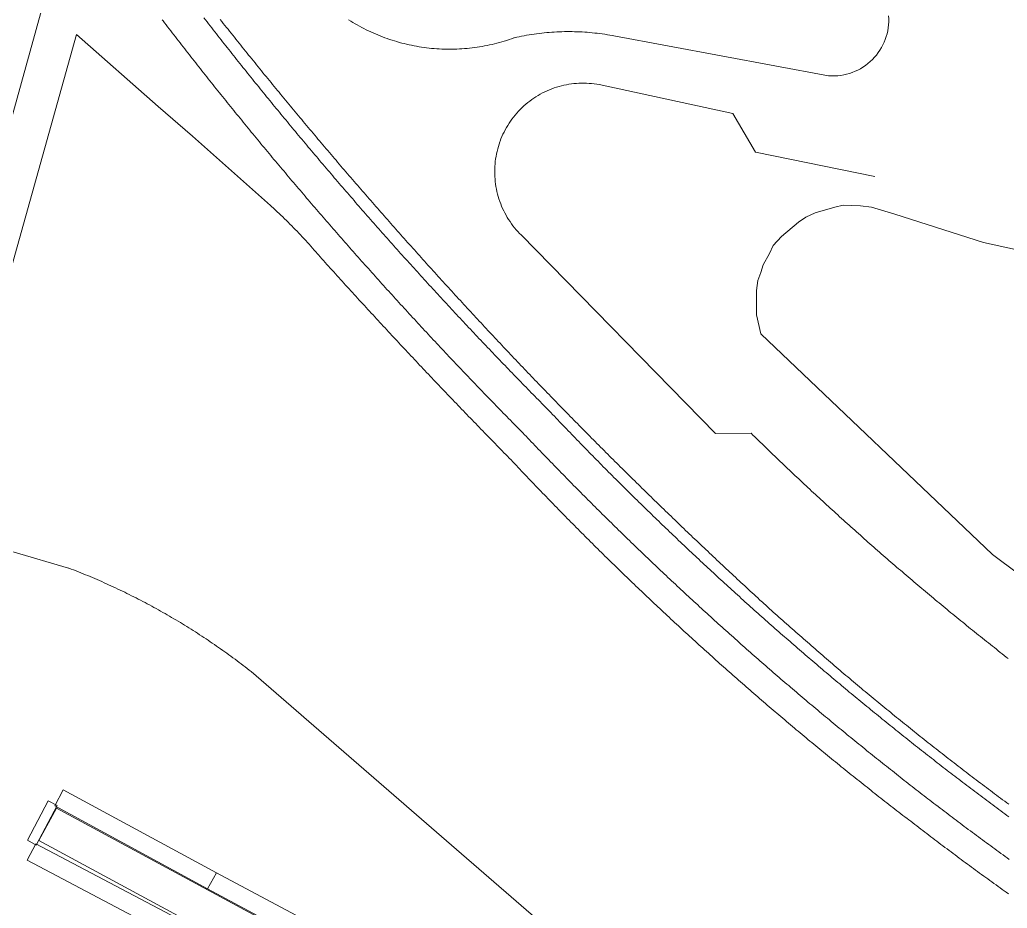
# Model space of a CAD drawing. Header units: millimetres. Extents: x 949 to 2135, y 1001 to 2286.
# Drawn here: x 1876.4 to 1954.4, y 1567.6 to 1637.7 of the extents above; entities that cross this region are included whole.
import ezdxf

# ---------------------------------------------------------------- set-up
doc = ezdxf.new("R2010")
doc.units = ezdxf.units.MM
for name, color, linetype, lineweight in [('Nivel 11', 7, 'Continuous', 0), ('Nivel 12', 7, 'Continuous', 0), ('Nivel 15', 7, 'Continuous', 0), ('Nivel 17', 7, 'Continuous', 0), ('Nivel 18', 7, 'Continuous', 0), ('Nivel 24', 7, 'Continuous', 0)]:
    doc.layers.add(name, color=color, linetype=linetype, lineweight=lineweight)

msp = doc.modelspace()

# ---------------------------------------------------------------- linework, layer by layer
at = {"layer": 'Nivel 11', "color": 1, "linetype": 'Continuous', "lineweight": 0, "flags": 128}
msp.add_lwpolyline([(1967.347, 1585.005), (1953.217, 1595.535), (1953.217, 1595.535), (1953.217, 1595.535), (1934.947, 1612.956), (1934.587, 1614.466), (1934.587, 1616.376), (1934.707, 1617.166), (1934.948, 1617.786), (1935.128, 1618.396), (1935.618, 1619.296), (1935.918, 1619.916), (1936.578, 1620.646), (1937.898, 1621.766), (1938.498, 1622.166), (1939.218, 1622.506), (1940.778, 1622.946), (1941.438, 1623.116), (1942.818, 1623.066), (1943.668, 1622.946), (1945.528, 1622.386), (1952.508, 1620.165), (1952.508, 1620.165), (1976.338, 1614.965)], dxfattribs=at)
at = {"layer": 'Nivel 12', "color": 7, "linetype": 'Continuous', "lineweight": 0, "flags": 128}
for points in [[(1891.266, 1569.167), (1879.196, 1575.707), (1879.876, 1576.967), (1891.956, 1570.427), (1891.266, 1569.167)], [(1879.387, 1575.721), (1877.738, 1572.615), (1877.037, 1572.996), (1878.672, 1576.098), (1879.387, 1575.721)], [(1889.826, 1566.317), (1877.706, 1572.717), (1877.016, 1571.427), (1889.126, 1565.037)], [(1891.956, 1570.427), (1904.156, 1563.927), (1903.476, 1562.617), (1891.266, 1569.167)]]:
    msp.add_lwpolyline(points, dxfattribs=at)
at = {"layer": 'Nivel 15', "color": 7, "linetype": 'Continuous', "lineweight": 0, "flags": 128}
msp.add_lwpolyline([(1945.018, 1638.056, -0.459991), (1940.291, 1633.321), (1940.291, 1633.321), (1923.343, 1636.47), (1923.214, 1636.494), (1923.017, 1636.529), (1922.82, 1636.562), (1922.622, 1636.593), (1922.425, 1636.621), (1922.226, 1636.648), (1922.028, 1636.672), (1921.829, 1636.695), (1921.63, 1636.715), (1921.431, 1636.734), (1921.232, 1636.75), (1921.032, 1636.764), (1920.833, 1636.776), (1920.633, 1636.786), (1920.433, 1636.794), (1920.233, 1636.8), (1920.033, 1636.804), (1919.833, 1636.805), (1919.633, 1636.805), (1919.433, 1636.802), (1919.233, 1636.798), (1919.033, 1636.791), (1918.833, 1636.782), (1918.634, 1636.772), (1918.434, 1636.759), (1918.235, 1636.744), (1918.035, 1636.727), (1917.836, 1636.707), (1917.637, 1636.686), (1917.439, 1636.663), (1917.24, 1636.638), (1917.042, 1636.61), (1916.845, 1636.581), (1916.647, 1636.549), (1916.45, 1636.515), (1916.253, 1636.48), (1916.057, 1636.442), (1915.861, 1636.402), (1915.665, 1636.36), (1915.47, 1636.317), (1915.443, 1636.307), (1915.255, 1636.24), (1915.065, 1636.175), (1914.875, 1636.114), (1914.684, 1636.054), (1914.493, 1635.997), (1914.3, 1635.943), (1914.107, 1635.892), (1913.913, 1635.843), (1913.718, 1635.796), (1913.523, 1635.753), (1913.327, 1635.712), (1913.131, 1635.673), (1912.934, 1635.637), (1912.737, 1635.604), (1912.539, 1635.574), (1912.341, 1635.546), (1912.143, 1635.521), (1911.944, 1635.498), (1911.745, 1635.479), (1911.546, 1635.461), (1911.346, 1635.447), (1911.147, 1635.435), (1910.947, 1635.426), (1910.747, 1635.42), (1910.547, 1635.416), (1910.347, 1635.415), (1910.147, 1635.417), (1909.947, 1635.421), (1909.747, 1635.429), (1909.548, 1635.438), (1909.348, 1635.451), (1909.149, 1635.466), (1908.949, 1635.484), (1908.75, 1635.505), (1908.552, 1635.528), (1908.353, 1635.554), (1908.156, 1635.582), (1907.958, 1635.614), (1907.761, 1635.647), (1907.564, 1635.684), (1907.368, 1635.723), (1907.173, 1635.765), (1906.978, 1635.81), (1906.783, 1635.857), (1906.589, 1635.906), (1906.396, 1635.959), (1906.204, 1636.014), (1906.013, 1636.071), (1905.822, 1636.131), (1905.632, 1636.194), (1905.443, 1636.259), (1905.255, 1636.327), (1905.067, 1636.397), (1904.881, 1636.47), (1904.696, 1636.545), (1904.512, 1636.623), (1904.328, 1636.703), (1904.146, 1636.786), (1903.965, 1636.871), (1903.785, 1636.958), (1903.607, 1637.048), (1903.429, 1637.141), (1903.253, 1637.236), (1903.079, 1637.333), (1902.905, 1637.432), (1902.733, 1637.534), (1902.562, 1637.638), (1902.393, 1637.745)], format="xyb", dxfattribs=at)
for points in [[(1892.255, 1637.77), (1892.379, 1637.613), (1892.503, 1637.456), (1892.628, 1637.3), (1892.752, 1637.143), (1892.877, 1636.987), (1893.002, 1636.83), (1893.126, 1636.674), (1893.251, 1636.518), (1893.376, 1636.362), (1893.501, 1636.205), (1893.626, 1636.049), (1893.751, 1635.893), (1893.876, 1635.737), (1894.002, 1635.582), (1894.127, 1635.426), (1894.253, 1635.27), (1894.378, 1635.114), (1894.504, 1634.959), (1894.629, 1634.803), (1894.755, 1634.648), (1894.881, 1634.492), (1895.007, 1634.337), (1895.133, 1634.181), (1895.259, 1634.026), (1895.385, 1633.871), (1895.511, 1633.716), (1895.638, 1633.561), (1895.764, 1633.406), (1895.891, 1633.251), (1896.017, 1633.096), (1896.144, 1632.941), (1896.271, 1632.786), (1896.397, 1632.632), (1896.524, 1632.477), (1896.651, 1632.323), (1896.778, 1632.168), (1896.905, 1632.014), (1897.032, 1631.859), (1897.16, 1631.705), (1897.287, 1631.551), (1897.414, 1631.397), (1897.542, 1631.242), (1897.669, 1631.088), (1897.797, 1630.934), (1897.925, 1630.781), (1898.053, 1630.627), (1898.18, 1630.473), (1898.308, 1630.319), (1898.436, 1630.166), (1898.565, 1630.012), (1898.693, 1629.858), (1898.821, 1629.705), (1898.949, 1629.552), (1899.078, 1629.398), (1899.206, 1629.245), (1899.335, 1629.092), (1899.463, 1628.939), (1899.592, 1628.786), (1899.721, 1628.633), (1899.85, 1628.48), (1899.979, 1628.327), (1900.108, 1628.174), (1900.237, 1628.021), (1900.366, 1627.869), (1900.495, 1627.716), (1900.625, 1627.563), (1900.754, 1627.411), (1900.884, 1627.258), (1901.013, 1627.106), (1901.143, 1626.954), (1901.273, 1626.802), (1901.402, 1626.649), (1901.532, 1626.497), (1901.662, 1626.345), (1901.792, 1626.193), (1901.922, 1626.041), (1902.053, 1625.89), (1902.183, 1625.738), (1902.313, 1625.586), (1902.444, 1625.435), (1902.574, 1625.283), (1902.705, 1625.131), (1902.835, 1624.98), (1902.966, 1624.829), (1903.097, 1624.677), (1903.228, 1624.526), (1903.359, 1624.375), (1903.49, 1624.224), (1903.621, 1624.073), (1903.752, 1623.922), (1903.883, 1623.771), (1904.014, 1623.62), (1904.146, 1623.469), (1904.277, 1623.319), (1904.409, 1623.168), (1904.541, 1623.017), (1904.672, 1622.867), (1904.804, 1622.716), (1904.936, 1622.566), (1905.068, 1622.416), (1905.2, 1622.265), (1905.332, 1622.115), (1905.464, 1621.965), (1905.596, 1621.815), (1905.729, 1621.665), (1905.861, 1621.515), (1905.993, 1621.365), (1906.126, 1621.216), (1906.259, 1621.066), (1906.391, 1620.916), (1906.524, 1620.767), (1906.657, 1620.617), (1906.79, 1620.468), (1906.923, 1620.318), (1907.056, 1620.169), (1907.189, 1620.02), (1907.322, 1619.871), (1907.456, 1619.722), (1907.589, 1619.573), (1907.722, 1619.424), (1907.856, 1619.275), (1907.989, 1619.126), (1908.123, 1618.977), (1908.257, 1618.828), (1908.391, 1618.68), (1908.525, 1618.531), (1908.659, 1618.383), (1908.793, 1618.234), (1908.927, 1618.086), (1909.061, 1617.938), (1909.195, 1617.789), (1909.33, 1617.641), (1909.464, 1617.493), (1909.598, 1617.345), (1909.733, 1617.197), (1909.868, 1617.049), (1910.002, 1616.901), (1910.137, 1616.754), (1910.272, 1616.606), (1910.407, 1616.458), (1910.542, 1616.311), (1910.677, 1616.163), (1910.812, 1616.016), (1910.947, 1615.868), (1911.083, 1615.721), (1911.218, 1615.574), (1911.354, 1615.427), (1911.489, 1615.28), (1911.625, 1615.133), (1911.76, 1614.986), (1911.896, 1614.839), (1912.032, 1614.692), (1912.168, 1614.545), (1912.304, 1614.399), (1912.44, 1614.252), (1912.576, 1614.106), (1912.712, 1613.959), (1912.849, 1613.813), (1912.985, 1613.666), (1913.121, 1613.52), (1913.258, 1613.374), (1913.394, 1613.228), (1913.531, 1613.082), (1913.668, 1612.936), (1913.805, 1612.79), (1913.941, 1612.644), (1914.078, 1612.498), (1914.215, 1612.353), (1914.352, 1612.207), (1914.49, 1612.061), (1914.627, 1611.916), (1914.764, 1611.771), (1914.902, 1611.625), (1915.039, 1611.48), (1915.177, 1611.335), (1915.314, 1611.19), (1915.452, 1611.044), (1915.59, 1610.899), (1915.727, 1610.755), (1915.865, 1610.61), (1916.003, 1610.465), (1916.141, 1610.32), (1916.279, 1610.175), (1916.418, 1610.031), (1916.556, 1609.886), (1916.694, 1609.742), (1916.832, 1609.598), (1916.971, 1609.453), (1917.109, 1609.309), (1917.248, 1609.165), (1917.387, 1609.021), (1917.526, 1608.877), (1917.664, 1608.733), (1917.803, 1608.589), (1917.942, 1608.445), (1918.081, 1608.301), (1918.22, 1608.158), (1918.36, 1608.014), (1918.499, 1607.87), (1918.638, 1607.727), (1918.778, 1607.584), (1918.917, 1607.44), (1919.057, 1607.297), (1919.196, 1607.154), (1919.336, 1607.011), (1919.476, 1606.868), (1919.616, 1606.725), (1919.756, 1606.582), (1919.896, 1606.439), (1920.036, 1606.296), (1920.176, 1606.153), (1920.316, 1606.011), (1920.456, 1605.868), (1920.597, 1605.726), (1920.737, 1605.583), (1920.878, 1605.441), (1921.018, 1605.299), (1921.159, 1605.157), (1921.299, 1605.014), (1921.44, 1604.872), (1921.581, 1604.73), (1921.722, 1604.588), (1921.863, 1604.447), (1922.004, 1604.305), (1922.145, 1604.163), (1922.286, 1604.021), (1922.428, 1603.88), (1922.569, 1603.738), (1922.711, 1603.597), (1922.852, 1603.456), (1922.994, 1603.314), (1923.135, 1603.173), (1923.277, 1603.032), (1923.419, 1602.891), (1923.561, 1602.75), (1923.702, 1602.609), (1923.844, 1602.468), (1923.987, 1602.327), (1924.129, 1602.187), (1924.271, 1602.046), (1924.413, 1601.906), (1924.556, 1601.765), (1924.698, 1601.625), (1924.84, 1601.484), (1924.983, 1601.344), (1925.126, 1601.204), (1925.268, 1601.064), (1925.411, 1600.924), (1925.554, 1600.784), (1925.697, 1600.644), (1925.84, 1600.504), (1925.983, 1600.364), (1926.126, 1600.224), (1926.269, 1600.085), (1926.412, 1599.945), (1926.556, 1599.806), (1926.699, 1599.666), (1926.843, 1599.527), (1926.986, 1599.388), (1927.13, 1599.249), (1927.274, 1599.109), (1927.417, 1598.97), (1927.561, 1598.831), (1927.705, 1598.693), (1927.849, 1598.554), (1927.993, 1598.415), (1928.137, 1598.276), (1928.281, 1598.138), (1928.426, 1597.999), (1928.57, 1597.861), (1928.714, 1597.722), (1928.859, 1597.584), (1929.003, 1597.446), (1929.148, 1597.307), (1929.293, 1597.169), (1929.437, 1597.031), (1929.582, 1596.893), (1929.727, 1596.756), (1929.872, 1596.618), (1930.017, 1596.48), (1930.162, 1596.342), (1930.307, 1596.205), (1930.452, 1596.067), (1930.598, 1595.93), (1930.743, 1595.792), (1930.888, 1595.655), (1931.034, 1595.518), (1931.18, 1595.381), (1931.325, 1595.244), (1931.471, 1595.107), (1931.617, 1594.97), (1931.762, 1594.833), (1931.908, 1594.696), (1932.054, 1594.559), (1932.2, 1594.423), (1932.347, 1594.286), (1932.493, 1594.15), (1932.639, 1594.013), (1932.785, 1593.877), (1932.932, 1593.741), (1933.078, 1593.604), (1933.225, 1593.468), (1933.371, 1593.332), (1933.518, 1593.196), (1933.665, 1593.06), (1933.812, 1592.925), (1933.958, 1592.789), (1934.105, 1592.653), (1934.252, 1592.518), (1934.399, 1592.382), (1934.547, 1592.247), (1934.694, 1592.111), (1934.841, 1591.976), (1934.988, 1591.841), (1935.03, 1591.803), (1935.178, 1591.668), (1935.326, 1591.534), (1935.475, 1591.4), (1935.623, 1591.266), (1935.772, 1591.132), (1935.92, 1590.999), (1936.069, 1590.865), (1936.218, 1590.731), (1936.367, 1590.598), (1936.516, 1590.465), (1936.665, 1590.332), (1936.815, 1590.199), (1936.964, 1590.066), (1937.114, 1589.933), (1937.263, 1589.8), (1937.413, 1589.668), (1937.563, 1589.535), (1937.713, 1589.403), (1937.863, 1589.271), (1938.013, 1589.139), (1938.164, 1589.007), (1938.314, 1588.875), (1938.464, 1588.743), (1938.615, 1588.611), (1938.766, 1588.48), (1938.917, 1588.349), (1939.067, 1588.217), (1939.218, 1588.086), (1939.37, 1587.955), (1939.521, 1587.824), (1939.672, 1587.694), (1939.824, 1587.563), (1939.975, 1587.432), (1940.127, 1587.302), (1940.279, 1587.172), (1940.43, 1587.041), (1940.582, 1586.911), (1940.734, 1586.782), (1940.887, 1586.652), (1941.039, 1586.522), (1941.191, 1586.392), (1941.344, 1586.263), (1941.496, 1586.134), (1941.649, 1586.004), (1941.802, 1585.875), (1941.954, 1585.746), (1942.107, 1585.618), (1942.261, 1585.489), (1942.414, 1585.36), (1942.567, 1585.232), (1942.72, 1585.103), (1942.874, 1584.975), (1943.027, 1584.847), (1943.181, 1584.719), (1943.335, 1584.591), (1943.489, 1584.464), (1943.643, 1584.336), (1943.797, 1584.208), (1943.951, 1584.081), (1944.105, 1583.954), (1944.26, 1583.827), (1944.414, 1583.7), (1944.569, 1583.573), (1944.724, 1583.446), (1944.878, 1583.319), (1945.033, 1583.193), (1945.188, 1583.067), (1945.343, 1582.94), (1945.499, 1582.814), (1945.654, 1582.688), (1945.809, 1582.562), (1945.965, 1582.436), (1946.12, 1582.311), (1946.276, 1582.185), (1946.432, 1582.06), (1946.588, 1581.935), (1946.744, 1581.809), (1946.9, 1581.684), (1947.056, 1581.559), (1947.212, 1581.435), (1947.369, 1581.31), (1947.525, 1581.186), (1947.682, 1581.061), (1947.839, 1580.937), (1947.995, 1580.813), (1948.152, 1580.689), (1948.309, 1580.565), (1948.466, 1580.441), (1948.624, 1580.317), (1948.781, 1580.194), (1948.938, 1580.07), (1949.096, 1579.947), (1949.253, 1579.824), (1949.411, 1579.701), (1949.569, 1579.578), (1949.727, 1579.455), (1949.885, 1579.332), (1950.043, 1579.21), (1950.201, 1579.088), (1950.359, 1578.965), (1950.517, 1578.843), (1950.676, 1578.721), (1950.834, 1578.599), (1950.993, 1578.477), (1951.152, 1578.356), (1951.311, 1578.234), (1951.47, 1578.113), (1951.629, 1577.991), (1951.788, 1577.87), (1951.947, 1577.749), (1952.106, 1577.628), (1952.266, 1577.508), (1952.425, 1577.387), (1952.585, 1577.266), (1952.745, 1577.146), (1952.904, 1577.026), (1953.064, 1576.906), (1953.224, 1576.786), (1953.384, 1576.666), (1953.545, 1576.546), (1953.705, 1576.426), (1953.865, 1576.307), (1954.026, 1576.188), (1954.186, 1576.068), (1954.347, 1575.949), (1954.508, 1575.83)], [(1943.937, 1625.379), (1934.506, 1627.298), (1932.716, 1630.351), (1922.175, 1632.622), (1921.978, 1632.656), (1921.78, 1632.684), (1921.581, 1632.706), (1921.382, 1632.723), (1921.182, 1632.734), (1920.982, 1632.739), (1920.782, 1632.738), (1920.582, 1632.732), (1920.383, 1632.72), (1920.183, 1632.702), (1919.985, 1632.679), (1919.787, 1632.65), (1919.59, 1632.615), (1919.394, 1632.574), (1919.199, 1632.528), (1919.006, 1632.476), (1918.815, 1632.419), (1918.625, 1632.357), (1918.437, 1632.289), (1918.251, 1632.215), (1918.067, 1632.136), (1917.885, 1632.052), (1917.706, 1631.963), (1917.53, 1631.869), (1917.356, 1631.77), (1917.186, 1631.665), (1917.018, 1631.556), (1916.854, 1631.442), (1916.693, 1631.324), (1916.535, 1631.201), (1916.381, 1631.073), (1916.231, 1630.941), (1916.084, 1630.805), (1915.942, 1630.665), (1915.803, 1630.52), (1915.669, 1630.372), (1915.539, 1630.22), (1915.414, 1630.064), (1915.293, 1629.905), (1915.177, 1629.742), (1915.065, 1629.576), (1914.958, 1629.407), (1914.856, 1629.235), (1914.759, 1629.06), (1914.667, 1628.882), (1914.581, 1628.702), (1914.499, 1628.52), (1914.423, 1628.335), (1914.352, 1628.148), (1914.342, 1628.119), (1914.277, 1627.929), (1914.218, 1627.738), (1914.164, 1627.546), (1914.116, 1627.352), (1914.073, 1627.156), (1914.036, 1626.96), (1914.004, 1626.762), (1913.978, 1626.564), (1913.958, 1626.365), (1913.943, 1626.166), (1913.934, 1625.966), (1913.931, 1625.766), (1913.933, 1625.566), (1913.941, 1625.366), (1913.955, 1625.167), (1913.974, 1624.967), (1913.999, 1624.769), (1914.03, 1624.571), (1914.066, 1624.375), (1914.108, 1624.179), (1914.156, 1623.985), (1914.209, 1623.792), (1914.267, 1623.601), (1914.331, 1623.411), (1914.4, 1623.224), (1914.475, 1623.038), (1914.555, 1622.855), (1914.64, 1622.674), (1914.73, 1622.495), (1914.825, 1622.319), (1914.925, 1622.146), (1915.03, 1621.976), (1915.139, 1621.809), (1915.254, 1621.645), (1915.373, 1621.484), (1915.497, 1621.327), (1915.625, 1621.173), (1915.757, 1621.023), (1915.894, 1620.877), (1916.013, 1620.756), (1931.367, 1605.09), (1934.175, 1605.11), (1934.318, 1604.97), (1934.461, 1604.83), (1934.604, 1604.69), (1934.747, 1604.55), (1934.89, 1604.411), (1935.034, 1604.271), (1935.177, 1604.132), (1935.321, 1603.993), (1935.464, 1603.854), (1935.608, 1603.715), (1935.752, 1603.576), (1935.896, 1603.437), (1936.041, 1603.299), (1936.185, 1603.16), (1936.329, 1603.022), (1936.474, 1602.884), (1936.619, 1602.746), (1936.763, 1602.608), (1936.908, 1602.47), (1937.053, 1602.332), (1937.198, 1602.194), (1937.344, 1602.057), (1937.489, 1601.919), (1937.634, 1601.782), (1937.78, 1601.645), (1937.926, 1601.508), (1938.071, 1601.371), (1938.217, 1601.234), (1938.363, 1601.098), (1938.51, 1600.961), (1938.656, 1600.825), (1938.802, 1600.689), (1938.949, 1600.552), (1939.095, 1600.416), (1939.242, 1600.28), (1939.389, 1600.145), (1939.536, 1600.009), (1939.683, 1599.873), (1939.83, 1599.738), (1939.977, 1599.603), (1940.125, 1599.468), (1940.272, 1599.332), (1940.42, 1599.198), (1940.568, 1599.063), (1940.715, 1598.928), (1940.863, 1598.794), (1941.012, 1598.659), (1941.16, 1598.525), (1941.308, 1598.391), (1941.456, 1598.257), (1941.605, 1598.123), (1941.754, 1597.989), (1941.902, 1597.855), (1942.051, 1597.722), (1942.2, 1597.588), (1942.349, 1597.455), (1942.499, 1597.322), (1942.648, 1597.189), (1942.797, 1597.056), (1942.947, 1596.923), (1943.096, 1596.79), (1943.246, 1596.658), (1943.396, 1596.525), (1943.546, 1596.393), (1943.696, 1596.261), (1943.846, 1596.129), (1943.997, 1595.997), (1944.147, 1595.865), (1944.298, 1595.733), (1944.448, 1595.602), (1944.599, 1595.47), (1944.75, 1595.339), (1944.901, 1595.208), (1945.052, 1595.077), (1945.203, 1594.946), (1945.354, 1594.815), (1945.506, 1594.684), (1945.657, 1594.554), (1945.809, 1594.423), (1945.961, 1594.293), (1946.113, 1594.163), (1946.265, 1594.033), (1946.417, 1593.903), (1946.569, 1593.773), (1946.721, 1593.644), (1946.874, 1593.514), (1947.026, 1593.385), (1947.179, 1593.255), (1947.331, 1593.126), (1947.484, 1592.997), (1947.637, 1592.868), (1947.79, 1592.74), (1947.943, 1592.611), (1948.097, 1592.482), (1948.25, 1592.354), (1948.403, 1592.226), (1948.557, 1592.098), (1948.711, 1591.97), (1948.865, 1591.842), (1949.018, 1591.714), (1949.172, 1591.587), (1949.327, 1591.459), (1949.481, 1591.332), (1949.635, 1591.205), (1949.79, 1591.077), (1949.944, 1590.95), (1950.099, 1590.824), (1950.253, 1590.697), (1950.408, 1590.57), (1950.563, 1590.444), (1950.718, 1590.318), (1950.874, 1590.192), (1951.029, 1590.065), (1951.184, 1589.94), (1951.34, 1589.814), (1951.495, 1589.688), (1951.651, 1589.563), (1951.807, 1589.437), (1951.963, 1589.312), (1952.119, 1589.187), (1952.275, 1589.062), (1952.431, 1588.937), (1952.588, 1588.812), (1952.744, 1588.688), (1952.9, 1588.563), (1953.057, 1588.439), (1953.214, 1588.315), (1953.371, 1588.191), (1953.528, 1588.067), (1953.685, 1587.943), (1953.842, 1587.819), (1953.999, 1587.696), (1954.157, 1587.572), (1954.314, 1587.449), (1954.472, 1587.326)]]:
    msp.add_lwpolyline(points, dxfattribs=at)
at = {"layer": 'Nivel 17', "color": 30, "linetype": 'Continuous', "lineweight": 0, "flags": 128}
for points in [[(1954.525, 1574.833), (1954.366, 1574.95), (1954.206, 1575.068), (1954.047, 1575.185), (1953.888, 1575.303), (1953.729, 1575.42), (1953.57, 1575.538), (1953.411, 1575.656), (1953.252, 1575.774), (1953.093, 1575.893), (1952.934, 1576.011), (1952.776, 1576.129), (1952.617, 1576.248), (1952.459, 1576.367), (1952.301, 1576.485), (1952.142, 1576.604), (1951.984, 1576.723), (1951.826, 1576.843), (1951.668, 1576.962), (1951.51, 1577.081), (1951.353, 1577.201), (1951.195, 1577.32), (1951.037, 1577.44), (1950.88, 1577.56), (1950.722, 1577.68), (1950.565, 1577.8), (1950.408, 1577.921), (1950.251, 1578.041), (1950.094, 1578.161), (1949.937, 1578.282), (1949.78, 1578.403), (1949.652, 1578.502), (1949.495, 1578.623), (1949.338, 1578.744), (1949.182, 1578.865), (1949.025, 1578.986), (1948.869, 1579.108), (1948.712, 1579.229), (1948.556, 1579.351), (1948.4, 1579.473), (1948.244, 1579.595), (1948.088, 1579.717), (1947.932, 1579.839), (1947.776, 1579.961), (1947.62, 1580.084), (1947.465, 1580.206), (1947.309, 1580.329), (1947.154, 1580.451), (1946.998, 1580.574), (1946.843, 1580.697), (1946.688, 1580.82), (1946.533, 1580.943), (1946.378, 1581.067), (1946.223, 1581.19), (1946.068, 1581.313), (1945.913, 1581.437), (1945.759, 1581.561), (1945.604, 1581.685), (1945.45, 1581.809), (1945.295, 1581.933), (1945.141, 1582.057), (1944.987, 1582.181), (1944.833, 1582.305), (1944.679, 1582.43), (1944.525, 1582.555), (1944.371, 1582.679), (1944.217, 1582.804), (1944.064, 1582.929), (1943.91, 1583.054), (1943.757, 1583.179), (1943.603, 1583.305), (1943.45, 1583.43), (1943.297, 1583.556), (1943.144, 1583.681), (1942.991, 1583.807), (1942.838, 1583.933), (1942.685, 1584.059), (1942.532, 1584.185), (1942.379, 1584.311), (1942.227, 1584.437), (1942.074, 1584.564), (1941.922, 1584.69), (1941.77, 1584.817), (1941.618, 1584.943), (1941.465, 1585.07), (1941.313, 1585.197), (1941.161, 1585.324), (1941.01, 1585.451), (1940.858, 1585.579), (1940.706, 1585.706), (1940.555, 1585.833), (1940.403, 1585.961), (1940.252, 1586.089), (1940.101, 1586.217), (1939.949, 1586.345), (1939.798, 1586.473), (1939.647, 1586.601), (1939.496, 1586.729), (1939.346, 1586.857), (1939.195, 1586.986), (1939.044, 1587.114), (1938.894, 1587.243), (1938.743, 1587.372), (1938.593, 1587.501), (1938.443, 1587.63), (1938.293, 1587.759), (1938.143, 1587.888), (1937.993, 1588.018), (1937.843, 1588.147), (1937.693, 1588.277), (1937.543, 1588.406), (1937.394, 1588.536), (1937.244, 1588.666), (1937.095, 1588.796), (1936.945, 1588.926), (1936.796, 1589.056), (1936.647, 1589.187), (1936.498, 1589.317), (1936.349, 1589.448), (1936.2, 1589.578), (1936.052, 1589.709), (1935.903, 1589.84), (1935.754, 1589.971), (1935.606, 1590.102), (1935.458, 1590.233), (1935.309, 1590.364), (1935.161, 1590.496), (1935.013, 1590.627), (1934.865, 1590.759), (1934.717, 1590.891), (1934.569, 1591.022), (1934.422, 1591.154), (1934.274, 1591.286), (1934.127, 1591.419), (1933.979, 1591.551), (1933.832, 1591.683), (1933.685, 1591.816), (1933.538, 1591.948), (1933.391, 1592.081), (1933.244, 1592.214), (1933.097, 1592.347), (1932.95, 1592.48), (1932.803, 1592.613), (1932.657, 1592.746), (1932.51, 1592.879), (1932.364, 1593.013), (1932.218, 1593.146), (1932.072, 1593.28), (1931.926, 1593.414), (1931.78, 1593.548), (1931.634, 1593.682), (1931.488, 1593.816), (1931.342, 1593.95), (1931.197, 1594.084), (1931.051, 1594.218), (1930.906, 1594.353), (1930.761, 1594.487), (1930.615, 1594.622), (1930.47, 1594.757), (1930.325, 1594.892), (1930.181, 1595.027), (1930.036, 1595.162), (1929.891, 1595.297), (1929.746, 1595.433), (1929.602, 1595.568), (1929.458, 1595.704), (1929.313, 1595.839), (1929.169, 1595.975), (1929.025, 1596.111), (1928.881, 1596.247), (1928.737, 1596.383), (1928.593, 1596.519), (1928.45, 1596.655), (1928.306, 1596.792), (1928.162, 1596.928), (1928.019, 1597.065), (1927.876, 1597.201), (1927.732, 1597.338), (1927.589, 1597.475), (1927.446, 1597.612), (1927.303, 1597.749), (1927.161, 1597.886), (1927.018, 1598.024), (1926.875, 1598.161), (1926.733, 1598.299), (1926.59, 1598.436), (1926.448, 1598.574), (1926.306, 1598.712), (1926.164, 1598.85), (1926.022, 1598.988), (1925.88, 1599.126), (1925.738, 1599.264), (1925.596, 1599.402), (1925.455, 1599.541), (1925.313, 1599.679), (1925.172, 1599.818), (1925.03, 1599.957), (1924.889, 1600.096), (1924.748, 1600.235), (1924.607, 1600.374), (1924.466, 1600.513), (1924.325, 1600.652), (1924.185, 1600.791), (1924.044, 1600.931), (1923.903, 1601.07), (1923.763, 1601.21), (1923.623, 1601.35), (1923.482, 1601.49), (1923.342, 1601.63), (1923.202, 1601.77), (1923.062, 1601.91), (1922.923, 1602.05), (1922.783, 1602.191), (1922.643, 1602.331), (1922.504, 1602.472), (1922.364, 1602.612), (1922.225, 1602.753), (1922.086, 1602.894), (1921.947, 1603.035), (1921.808, 1603.176), (1921.669, 1603.317), (1921.53, 1603.459), (1921.392, 1603.6), (1921.253, 1603.741), (1921.115, 1603.883), (1920.976, 1604.025), (1920.838, 1604.166), (1920.7, 1604.308), (1920.562, 1604.45), (1920.424, 1604.592), (1920.286, 1604.735), (1920.148, 1604.877), (1920.01, 1605.019), (1919.873, 1605.162), (1919.735, 1605.304), (1919.598, 1605.447), (1919.461, 1605.59), (1919.324, 1605.733), (1919.187, 1605.876), (1919.05, 1606.019), (1918.913, 1606.162), (1918.776, 1606.305), (1918.64, 1606.449), (1918.503, 1606.592), (1918.367, 1606.736), (1918.233, 1606.876), (1918.072, 1607.039), (1917.933, 1607.18), (1917.793, 1607.321), (1917.654, 1607.462), (1917.514, 1607.603), (1917.375, 1607.745), (1917.236, 1607.886), (1917.097, 1608.028), (1916.958, 1608.169), (1916.819, 1608.311), (1916.68, 1608.452), (1916.541, 1608.594), (1916.402, 1608.736), (1916.264, 1608.878), (1916.125, 1609.02), (1915.987, 1609.162), (1915.848, 1609.305), (1915.71, 1609.447), (1915.572, 1609.589), (1915.434, 1609.732), (1915.295, 1609.874), (1915.157, 1610.017), (1915.02, 1610.16), (1914.882, 1610.302), (1914.744, 1610.445), (1914.606, 1610.588), (1914.469, 1610.731), (1914.331, 1610.874), (1914.194, 1611.017), (1914.057, 1611.161), (1913.919, 1611.304), (1913.782, 1611.447), (1913.645, 1611.591), (1913.508, 1611.734), (1913.371, 1611.878), (1913.234, 1612.022), (1913.098, 1612.166), (1912.961, 1612.309), (1912.825, 1612.453), (1912.688, 1612.598), (1912.552, 1612.742), (1912.415, 1612.886), (1912.279, 1613.03), (1912.143, 1613.174), (1912.007, 1613.319), (1911.871, 1613.463), (1911.735, 1613.608), (1911.599, 1613.753), (1911.463, 1613.897), (1911.328, 1614.042), (1911.192, 1614.187), (1911.057, 1614.332), (1910.921, 1614.477), (1910.786, 1614.622), (1910.651, 1614.768), (1910.516, 1614.913), (1910.381, 1615.058), (1910.246, 1615.204), (1910.111, 1615.349), (1909.976, 1615.495), (1909.841, 1615.641), (1909.707, 1615.786), (1909.572, 1615.932), (1909.438, 1616.078), (1909.303, 1616.224), (1909.169, 1616.37), (1909.035, 1616.516), (1908.901, 1616.663), (1908.767, 1616.809), (1908.633, 1616.955), (1908.499, 1617.102), (1908.365, 1617.248), (1908.231, 1617.395), (1908.098, 1617.542), (1907.964, 1617.689), (1907.831, 1617.835), (1907.697, 1617.982), (1907.564, 1618.129), (1907.431, 1618.277), (1907.298, 1618.424), (1907.165, 1618.571), (1907.032, 1618.718), (1906.899, 1618.866), (1906.766, 1619.013), (1906.633, 1619.161), (1906.501, 1619.308), (1906.368, 1619.456), (1906.236, 1619.604), (1906.104, 1619.752), (1905.971, 1619.9), (1905.839, 1620.048), (1905.707, 1620.196), (1905.575, 1620.344), (1905.443, 1620.492), (1905.311, 1620.64), (1905.18, 1620.789), (1905.048, 1620.937), (1904.916, 1621.086), (1904.785, 1621.235), (1904.654, 1621.383), (1904.522, 1621.532), (1904.391, 1621.681), (1904.26, 1621.83), (1904.129, 1621.979), (1903.998, 1622.128), (1903.867, 1622.277), (1903.736, 1622.426), (1903.606, 1622.576), (1903.475, 1622.725), (1903.344, 1622.874), (1903.214, 1623.024), (1903.084, 1623.174), (1902.953, 1623.323), (1902.823, 1623.473), (1902.693, 1623.623), (1902.563, 1623.773), (1902.433, 1623.923), (1902.303, 1624.073), (1902.174, 1624.223), (1902.044, 1624.373), (1901.914, 1624.524), (1901.785, 1624.674), (1901.655, 1624.824), (1901.526, 1624.975), (1901.397, 1625.125), (1901.268, 1625.276), (1901.139, 1625.427), (1901.01, 1625.578), (1900.881, 1625.729), (1900.752, 1625.88), (1900.623, 1626.031), (1900.495, 1626.182), (1900.366, 1626.333), (1900.238, 1626.484), (1900.109, 1626.635), (1899.981, 1626.787), (1899.853, 1626.938), (1899.725, 1627.09), (1899.597, 1627.242), (1899.469, 1627.393), (1899.341, 1627.545), (1899.213, 1627.697), (1899.086, 1627.849), (1898.958, 1628.001), (1898.831, 1628.153), (1898.703, 1628.305), (1898.576, 1628.457), (1898.449, 1628.61), (1898.322, 1628.762), (1898.195, 1628.914), (1898.068, 1629.067), (1897.941, 1629.22), (1897.814, 1629.372), (1897.688, 1629.525), (1897.561, 1629.678), (1897.434, 1629.831), (1897.308, 1629.984), (1897.182, 1630.137), (1897.055, 1630.29), (1896.929, 1630.443), (1896.803, 1630.596), (1896.677, 1630.75), (1896.551, 1630.903), (1896.426, 1631.056), (1896.3, 1631.21), (1896.174, 1631.364), (1896.049, 1631.517), (1895.923, 1631.671), (1895.798, 1631.825), (1895.673, 1631.979), (1895.548, 1632.133), (1895.423, 1632.287), (1895.298, 1632.441), (1895.173, 1632.595), (1895.048, 1632.749), (1894.923, 1632.904), (1894.799, 1633.058), (1894.674, 1633.213), (1894.55, 1633.367), (1894.425, 1633.522), (1894.301, 1633.677), (1894.177, 1633.831), (1894.053, 1633.986), (1893.929, 1634.141), (1893.805, 1634.296), (1893.681, 1634.451), (1893.557, 1634.606), (1893.434, 1634.762), (1893.31, 1634.917), (1893.187, 1635.072), (1893.063, 1635.228), (1892.94, 1635.383), (1892.817, 1635.539), (1892.694, 1635.694), (1892.571, 1635.85), (1892.448, 1636.006), (1892.325, 1636.162), (1892.202, 1636.318), (1892.079, 1636.474), (1891.957, 1636.63), (1891.834, 1636.786), (1891.712, 1636.942), (1891.59, 1637.098), (1891.468, 1637.255), (1891.345, 1637.411), (1891.223, 1637.568), (1891.102, 1637.724), (1890.98, 1637.881)], [(1954.541, 1571.479), (1954.379, 1571.596), (1954.217, 1571.713), (1954.055, 1571.831), (1953.893, 1571.948), (1953.731, 1572.066), (1953.57, 1572.184), (1953.408, 1572.302), (1953.247, 1572.42), (1953.086, 1572.538), (1952.924, 1572.657), (1952.763, 1572.775), (1952.602, 1572.894), (1952.441, 1573.012), (1952.28, 1573.131), (1952.12, 1573.25), (1951.959, 1573.369), (1951.798, 1573.488), (1951.638, 1573.608), (1951.477, 1573.727), (1951.317, 1573.847), (1951.157, 1573.966), (1950.997, 1574.086), (1950.837, 1574.206), (1950.677, 1574.326), (1950.517, 1574.446), (1950.357, 1574.567), (1950.197, 1574.687), (1950.038, 1574.808), (1949.878, 1574.928), (1949.719, 1575.049), (1949.559, 1575.17), (1949.4, 1575.291), (1949.241, 1575.412), (1949.082, 1575.533), (1948.923, 1575.655), (1948.764, 1575.776), (1948.605, 1575.898), (1948.447, 1576.02), (1948.288, 1576.141), (1948.13, 1576.263), (1948, 1576.363), (1947.842, 1576.486), (1947.684, 1576.608), (1947.525, 1576.73), (1947.367, 1576.853), (1947.209, 1576.975), (1947.052, 1577.098), (1946.894, 1577.221), (1946.736, 1577.344), (1946.578, 1577.467), (1946.421, 1577.591), (1946.263, 1577.714), (1946.106, 1577.837), (1945.949, 1577.961), (1945.792, 1578.085), (1945.635, 1578.208), (1945.478, 1578.332), (1945.321, 1578.456), (1945.164, 1578.581), (1945.007, 1578.705), (1944.851, 1578.829), (1944.694, 1578.954), (1944.538, 1579.078), (1944.381, 1579.203), (1944.225, 1579.328), (1944.069, 1579.453), (1943.913, 1579.578), (1943.757, 1579.703), (1943.601, 1579.828), (1943.445, 1579.954), (1943.289, 1580.079), (1943.134, 1580.205), (1942.978, 1580.33), (1942.823, 1580.456), (1942.667, 1580.582), (1942.512, 1580.708), (1942.357, 1580.835), (1942.202, 1580.961), (1942.047, 1581.087), (1941.892, 1581.214), (1941.737, 1581.34), (1941.582, 1581.467), (1941.428, 1581.594), (1941.273, 1581.721), (1941.119, 1581.848), (1940.965, 1581.975), (1940.81, 1582.103), (1940.656, 1582.23), (1940.502, 1582.357), (1940.348, 1582.485), (1940.194, 1582.613), (1940.04, 1582.741), (1939.887, 1582.869), (1939.733, 1582.997), (1939.58, 1583.125), (1939.426, 1583.253), (1939.273, 1583.382), (1939.12, 1583.51), (1938.966, 1583.639), (1938.813, 1583.768), (1938.66, 1583.896), (1938.508, 1584.025), (1938.355, 1584.155), (1938.202, 1584.284), (1938.05, 1584.413), (1937.897, 1584.542), (1937.745, 1584.672), (1937.592, 1584.802), (1937.44, 1584.931), (1937.288, 1585.061), (1937.136, 1585.191), (1936.984, 1585.321), (1936.832, 1585.451), (1936.681, 1585.582), (1936.529, 1585.712), (1936.377, 1585.843), (1936.226, 1585.973), (1936.075, 1586.104), (1935.923, 1586.235), (1935.772, 1586.366), (1935.621, 1586.497), (1935.47, 1586.628), (1935.319, 1586.759), (1935.168, 1586.891), (1935.018, 1587.022), (1934.867, 1587.154), (1934.717, 1587.286), (1934.566, 1587.417), (1934.416, 1587.549), (1934.266, 1587.681), (1934.116, 1587.814), (1933.966, 1587.946), (1933.816, 1588.078), (1933.666, 1588.211), (1933.516, 1588.343), (1933.367, 1588.476), (1933.217, 1588.609), (1933.068, 1588.742), (1932.918, 1588.875), (1932.769, 1589.008), (1932.62, 1589.141), (1932.471, 1589.274), (1932.322, 1589.408), (1932.173, 1589.542), (1932.024, 1589.675), (1931.875, 1589.809), (1931.727, 1589.943), (1931.578, 1590.077), (1931.43, 1590.211), (1931.282, 1590.345), (1931.134, 1590.479), (1930.985, 1590.614), (1930.838, 1590.748), (1930.69, 1590.883), (1930.542, 1591.018), (1930.394, 1591.153), (1930.247, 1591.288), (1930.099, 1591.423), (1929.952, 1591.558), (1929.804, 1591.693), (1929.657, 1591.829), (1929.51, 1591.964), (1929.363, 1592.1), (1929.216, 1592.235), (1929.069, 1592.371), (1928.923, 1592.507), (1928.776, 1592.643), (1928.629, 1592.779), (1928.483, 1592.916), (1928.337, 1593.052), (1928.19, 1593.188), (1928.044, 1593.325), (1927.898, 1593.462), (1927.752, 1593.598), (1927.607, 1593.735), (1927.461, 1593.872), (1927.315, 1594.009), (1927.17, 1594.146), (1927.024, 1594.284), (1926.879, 1594.421), (1926.734, 1594.559), (1926.589, 1594.696), (1926.444, 1594.834), (1926.299, 1594.972), (1926.154, 1595.11), (1926.009, 1595.248), (1925.864, 1595.386), (1925.72, 1595.524), (1925.575, 1595.663), (1925.431, 1595.801), (1925.287, 1595.94), (1925.143, 1596.078), (1924.999, 1596.217), (1924.855, 1596.356), (1924.711, 1596.495), (1924.567, 1596.634), (1924.424, 1596.773), (1924.28, 1596.912), (1924.137, 1597.052), (1923.993, 1597.191), (1923.85, 1597.331), (1923.707, 1597.471), (1923.564, 1597.61), (1923.421, 1597.75), (1923.278, 1597.89), (1923.136, 1598.03), (1922.993, 1598.171), (1922.85, 1598.311), (1922.708, 1598.451), (1922.566, 1598.592), (1922.424, 1598.733), (1922.281, 1598.873), (1922.139, 1599.014), (1921.998, 1599.155), (1921.856, 1599.296), (1921.714, 1599.437), (1921.572, 1599.579), (1921.431, 1599.72), (1921.29, 1599.861), (1921.148, 1600.003), (1921.007, 1600.145), (1920.866, 1600.286), (1920.725, 1600.428), (1920.584, 1600.57), (1920.443, 1600.712), (1920.303, 1600.854), (1920.162, 1600.997), (1920.022, 1601.139), (1919.881, 1601.282), (1919.741, 1601.424), (1919.601, 1601.567), (1919.461, 1601.71), (1919.321, 1601.852), (1919.181, 1601.995), (1919.041, 1602.139), (1918.902, 1602.282), (1918.762, 1602.425), (1918.623, 1602.568), (1918.483, 1602.712), (1918.344, 1602.856), (1918.205, 1602.999), (1918.066, 1603.143), (1917.927, 1603.287), (1917.788, 1603.431), (1917.65, 1603.575), (1917.511, 1603.719), (1917.373, 1603.863), (1917.234, 1604.008), (1917.096, 1604.152), (1916.958, 1604.297), (1916.82, 1604.442), (1916.682, 1604.586), (1916.544, 1604.731), (1916.406, 1604.876), (1916.293, 1604.996), (1916.152, 1605.138), (1916.011, 1605.28), (1915.87, 1605.422), (1915.73, 1605.565), (1915.589, 1605.707), (1915.449, 1605.849), (1915.309, 1605.992), (1915.168, 1606.135), (1915.028, 1606.277), (1914.888, 1606.42), (1914.748, 1606.563), (1914.608, 1606.706), (1914.469, 1606.849), (1914.329, 1606.992), (1914.189, 1607.135), (1914.05, 1607.278), (1913.91, 1607.422), (1913.771, 1607.565), (1913.631, 1607.709), (1913.492, 1607.852), (1913.353, 1607.996), (1913.214, 1608.14), (1913.075, 1608.283), (1912.936, 1608.427), (1912.797, 1608.571), (1912.659, 1608.715), (1912.52, 1608.86), (1912.381, 1609.004), (1912.243, 1609.148), (1912.104, 1609.292), (1911.966, 1609.437), (1911.828, 1609.581), (1911.69, 1609.726), (1911.552, 1609.871), (1911.414, 1610.016), (1911.276, 1610.16), (1911.138, 1610.305), (1911, 1610.45), (1910.863, 1610.595), (1910.725, 1610.741), (1910.588, 1610.886), (1910.45, 1611.031), (1910.313, 1611.177), (1910.176, 1611.322), (1910.039, 1611.468), (1909.902, 1611.613), (1909.765, 1611.759), (1909.628, 1611.905), (1909.491, 1612.051), (1909.354, 1612.197), (1909.218, 1612.343), (1909.081, 1612.489), (1908.945, 1612.635), (1908.808, 1612.782), (1908.672, 1612.928), (1908.536, 1613.074), (1908.4, 1613.221), (1908.264, 1613.368), (1908.128, 1613.514), (1907.992, 1613.661), (1907.856, 1613.808), (1907.72, 1613.955), (1907.585, 1614.102), (1907.449, 1614.249), (1907.314, 1614.396), (1907.178, 1614.543), (1907.043, 1614.691), (1906.908, 1614.838), (1906.773, 1614.985), (1906.638, 1615.133), (1906.503, 1615.281), (1906.368, 1615.428), (1906.233, 1615.576), (1906.099, 1615.724), (1905.964, 1615.872), (1905.829, 1616.02), (1905.695, 1616.168), (1905.561, 1616.316), (1905.426, 1616.464), (1905.292, 1616.613), (1905.158, 1616.761), (1905.024, 1616.91), (1904.89, 1617.058), (1904.757, 1617.207), (1904.623, 1617.356), (1904.489, 1617.504), (1904.356, 1617.653), (1904.222, 1617.802), (1904.089, 1617.951), (1903.955, 1618.1), (1903.822, 1618.25), (1903.689, 1618.399), (1903.556, 1618.548), (1903.423, 1618.698), (1903.29, 1618.847), (1903.157, 1618.997), (1903.025, 1619.146), (1902.892, 1619.296), (1902.76, 1619.446), (1902.627, 1619.596), (1902.495, 1619.746), (1902.363, 1619.896), (1902.231, 1620.046), (1902.098, 1620.196), (1901.966, 1620.346), (1901.835, 1620.497), (1901.703, 1620.647), (1901.571, 1620.797), (1901.439, 1620.948), (1901.308, 1621.099), (1901.176, 1621.249), (1901.045, 1621.4), (1900.914, 1621.551), (1900.782, 1621.702), (1900.651, 1621.853), (1900.52, 1622.004), (1900.389, 1622.155), (1900.258, 1622.307), (1900.128, 1622.458), (1899.997, 1622.609), (1899.866, 1622.761), (1899.736, 1622.912), (1899.605, 1623.064), (1899.475, 1623.216), (1899.345, 1623.367), (1899.215, 1623.519), (1899.085, 1623.671), (1898.955, 1623.823), (1898.825, 1623.975), (1898.695, 1624.127), (1898.565, 1624.28), (1898.436, 1624.432), (1898.306, 1624.584), (1898.177, 1624.737), (1898.047, 1624.889), (1897.918, 1625.042), (1897.789, 1625.195), (1897.66, 1625.347), (1897.531, 1625.5), (1897.402, 1625.653), (1897.273, 1625.806), (1897.144, 1625.959), (1897.016, 1626.112), (1896.887, 1626.265), (1896.759, 1626.419), (1896.63, 1626.572), (1896.502, 1626.726), (1896.374, 1626.879), (1896.246, 1627.033), (1896.118, 1627.186), (1895.99, 1627.34), (1895.862, 1627.494), (1895.734, 1627.648), (1895.606, 1627.802), (1895.479, 1627.956), (1895.351, 1628.11), (1895.224, 1628.264), (1895.097, 1628.418), (1894.969, 1628.572), (1894.842, 1628.727), (1894.715, 1628.881), (1894.588, 1629.036), (1894.461, 1629.19), (1894.334, 1629.345), (1894.208, 1629.5), (1894.081, 1629.655), (1893.955, 1629.81), (1893.828, 1629.965), (1893.702, 1630.12), (1893.576, 1630.275), (1893.45, 1630.43), (1893.323, 1630.585), (1893.198, 1630.741), (1893.072, 1630.896), (1892.946, 1631.052), (1892.82, 1631.207), (1892.695, 1631.363), (1892.569, 1631.518), (1892.444, 1631.674), (1892.318, 1631.83), (1892.193, 1631.986), (1892.068, 1632.142), (1891.943, 1632.298), (1891.818, 1632.454), (1891.693, 1632.61), (1891.568, 1632.767), (1891.443, 1632.923), (1891.319, 1633.08), (1891.194, 1633.236), (1891.07, 1633.393), (1890.945, 1633.549), (1890.821, 1633.706), (1890.697, 1633.863), (1890.573, 1634.02), (1890.449, 1634.177), (1890.325, 1634.334), (1890.201, 1634.491), (1890.078, 1634.648), (1889.954, 1634.805), (1889.83, 1634.962), (1889.707, 1635.12), (1889.584, 1635.277), (1889.46, 1635.435), (1889.337, 1635.592), (1889.214, 1635.75), (1889.091, 1635.908), (1888.968, 1636.065), (1888.846, 1636.223), (1888.723, 1636.381), (1888.6, 1636.539), (1888.478, 1636.697), (1888.355, 1636.855), (1888.233, 1637.014), (1888.111, 1637.172), (1887.989, 1637.33), (1887.867, 1637.489), (1887.745, 1637.647), (1887.672, 1637.741)]]:
    msp.add_lwpolyline(points, dxfattribs=at)
at = {"layer": 'Nivel 18', "color": 4, "linetype": 'Continuous', "lineweight": 0, "flags": 128}
msp.add_lwpolyline([(1901.846, 1560.067), (1877.946, 1572.967), (1879.326, 1575.517), (1903.226, 1562.617), (1901.846, 1560.067)], dxfattribs=at)
at = {"layer": 'Nivel 24', "color": 3, "linetype": 'Continuous', "lineweight": 0}
for p, q in [((1878.545, 1639.933), (1867.977, 1601.838)), ((1869.895, 1597.231), (1880.914, 1636.565))]:
    msp.add_line(p, q, dxfattribs=at)
at = {"layer": 'Nivel 24', "color": 3, "linetype": 'Continuous', "lineweight": 0, "flags": 128}
for points in [[(1890.077, 1628.562), (1887.358, 1630.896), (1880.914, 1636.565)], [(1954.478, 1568.765), (1954.315, 1568.882), (1954.153, 1568.998), (1953.99, 1569.114), (1953.828, 1569.231), (1953.665, 1569.348), (1953.503, 1569.464), (1953.341, 1569.581), (1953.179, 1569.698), (1953.016, 1569.816), (1952.854, 1569.933), (1952.693, 1570.05), (1952.531, 1570.168), (1952.369, 1570.286), (1952.208, 1570.404), (1952.046, 1570.522), (1951.885, 1570.64), (1951.723, 1570.758), (1951.562, 1570.876), (1951.401, 1570.995), (1951.24, 1571.113), (1951.079, 1571.232), (1950.918, 1571.351), (1950.757, 1571.47), (1950.597, 1571.589), (1950.436, 1571.708), (1950.276, 1571.828), (1950.115, 1571.947), (1949.955, 1572.067), (1949.795, 1572.186), (1949.635, 1572.306), (1949.475, 1572.426), (1949.315, 1572.546), (1949.155, 1572.666), (1948.995, 1572.787), (1948.835, 1572.907), (1948.676, 1573.028), (1948.516, 1573.149), (1948.357, 1573.269), (1948.198, 1573.39), (1948.039, 1573.511), (1947.879, 1573.633), (1947.72, 1573.754), (1947.562, 1573.875), (1947.403, 1573.997), (1947.244, 1574.119), (1947.085, 1574.241), (1946.927, 1574.363), (1946.769, 1574.485), (1946.61, 1574.607), (1946.476, 1574.711), (1946.317, 1574.832), (1946.159, 1574.954), (1946, 1575.076), (1945.842, 1575.198), (1945.684, 1575.321), (1945.525, 1575.443), (1945.367, 1575.566), (1945.209, 1575.688), (1945.051, 1575.811), (1944.894, 1575.934), (1944.736, 1576.057), (1944.578, 1576.18), (1944.421, 1576.303), (1944.263, 1576.426), (1944.106, 1576.55), (1943.949, 1576.673), (1943.791, 1576.797), (1943.634, 1576.921), (1943.477, 1577.045), (1943.321, 1577.169), (1943.164, 1577.293), (1943.007, 1577.418), (1942.851, 1577.542), (1942.694, 1577.667), (1942.538, 1577.791), (1942.381, 1577.916), (1942.225, 1578.041), (1942.069, 1578.166), (1941.913, 1578.291), (1941.757, 1578.416), (1941.602, 1578.542), (1941.446, 1578.667), (1941.29, 1578.793), (1941.135, 1578.919), (1940.979, 1579.045), (1940.824, 1579.171), (1940.669, 1579.297), (1940.514, 1579.423), (1940.359, 1579.549), (1940.204, 1579.676), (1940.049, 1579.803), (1939.894, 1579.929), (1939.74, 1580.056), (1939.585, 1580.183), (1939.431, 1580.31), (1939.276, 1580.437), (1939.122, 1580.565), (1938.968, 1580.692), (1938.814, 1580.82), (1938.66, 1580.947), (1938.506, 1581.075), (1938.352, 1581.203), (1938.199, 1581.331), (1938.045, 1581.459), (1937.892, 1581.588), (1937.738, 1581.716), (1937.585, 1581.845), (1937.432, 1581.973), (1937.279, 1582.102), (1937.126, 1582.231), (1936.973, 1582.36), (1936.82, 1582.489), (1936.668, 1582.618), (1936.515, 1582.747), (1936.363, 1582.877), (1936.21, 1583.007), (1936.058, 1583.136), (1935.906, 1583.266), (1935.754, 1583.396), (1935.602, 1583.526), (1935.45, 1583.656), (1935.298, 1583.786), (1935.147, 1583.917), (1934.995, 1584.047), (1934.844, 1584.178), (1934.692, 1584.309), (1934.541, 1584.44), (1934.39, 1584.571), (1934.239, 1584.702), (1934.088, 1584.833), (1933.937, 1584.964), (1933.787, 1585.096), (1933.636, 1585.227), (1933.485, 1585.359), (1933.335, 1585.491), (1933.185, 1585.623), (1933.034, 1585.755), (1932.884, 1585.887), (1932.734, 1586.019), (1932.584, 1586.152), (1932.435, 1586.284), (1932.285, 1586.417), (1932.135, 1586.549), (1931.986, 1586.682), (1931.836, 1586.815), (1931.687, 1586.948), (1931.538, 1587.081), (1931.389, 1587.215), (1931.24, 1587.348), (1931.091, 1587.482), (1930.942, 1587.615), (1930.793, 1587.749), (1930.645, 1587.883), (1930.496, 1588.017), (1930.348, 1588.151), (1930.2, 1588.285), (1930.051, 1588.42), (1929.903, 1588.554), (1929.755, 1588.689), (1929.608, 1588.823), (1929.46, 1588.958), (1929.312, 1589.093), (1929.165, 1589.228), (1929.017, 1589.363), (1928.87, 1589.499), (1928.723, 1589.634), (1928.576, 1589.769), (1928.429, 1589.905), (1928.282, 1590.041), (1928.135, 1590.177), (1927.988, 1590.313), (1927.842, 1590.449), (1927.695, 1590.585), (1927.549, 1590.721), (1927.402, 1590.857), (1927.256, 1590.994), (1927.11, 1591.131), (1926.964, 1591.267), (1926.818, 1591.404), (1926.673, 1591.541), (1926.527, 1591.678), (1926.381, 1591.815), (1926.236, 1591.953), (1926.091, 1592.09), (1925.945, 1592.228), (1925.8, 1592.365), (1925.655, 1592.503), (1925.51, 1592.641), (1925.366, 1592.779), (1925.221, 1592.917), (1925.076, 1593.055), (1924.932, 1593.193), (1924.788, 1593.332), (1924.643, 1593.47), (1924.499, 1593.609), (1924.355, 1593.748), (1924.211, 1593.887), (1924.067, 1594.026), (1923.924, 1594.165), (1923.78, 1594.304), (1923.637, 1594.443), (1923.493, 1594.583), (1923.35, 1594.722), (1923.207, 1594.862), (1923.064, 1595.001), (1922.921, 1595.141), (1922.778, 1595.281), (1922.635, 1595.421), (1922.492, 1595.562), (1922.35, 1595.702), (1922.207, 1595.842), (1922.065, 1595.983), (1921.923, 1596.123), (1921.781, 1596.264), (1921.639, 1596.405), (1921.497, 1596.546), (1921.355, 1596.687), (1921.213, 1596.828), (1921.072, 1596.97), (1920.93, 1597.111), (1920.789, 1597.252), (1920.648, 1597.394), (1920.507, 1597.536), (1920.366, 1597.678), (1920.225, 1597.82), (1920.084, 1597.962), (1919.943, 1598.104), (1919.803, 1598.246), (1919.662, 1598.388), (1919.522, 1598.531), (1919.382, 1598.674), (1919.242, 1598.816), (1919.102, 1598.959), (1918.962, 1599.102), (1918.822, 1599.245), (1918.682, 1599.388), (1918.543, 1599.531), (1918.403, 1599.675), (1918.264, 1599.818), (1918.125, 1599.962), (1917.986, 1600.106), (1917.847, 1600.249), (1917.708, 1600.393), (1917.569, 1600.537), (1917.43, 1600.681), (1917.292, 1600.826), (1917.153, 1600.97), (1917.015, 1601.114), (1916.877, 1601.259), (1916.738, 1601.403), (1916.6, 1601.548), (1916.463, 1601.693), (1916.325, 1601.838), (1916.187, 1601.983), (1916.05, 1602.128), (1915.912, 1602.274), (1915.775, 1602.419), (1915.638, 1602.564), (1915.5, 1602.71), (1915.363, 1602.856), (1915.227, 1603.002), (1915.222, 1603.007), (1915.081, 1603.149), (1914.941, 1603.292), (1914.801, 1603.434), (1914.661, 1603.577), (1914.521, 1603.72), (1914.381, 1603.863), (1914.241, 1604.006), (1914.101, 1604.149), (1913.961, 1604.292), (1913.821, 1604.435), (1913.682, 1604.578), (1913.542, 1604.721), (1913.402, 1604.864), (1913.263, 1605.007), (1913.123, 1605.151), (1912.984, 1605.294), (1912.845, 1605.438), (1912.705, 1605.581), (1912.566, 1605.725), (1912.427, 1605.868), (1912.288, 1606.012), (1912.149, 1606.156), (1912.01, 1606.3), (1911.871, 1606.443), (1911.732, 1606.587), (1911.593, 1606.731), (1911.454, 1606.875), (1911.316, 1607.02), (1911.177, 1607.164), (1911.038, 1607.308), (1910.9, 1607.452), (1910.761, 1607.596), (1910.623, 1607.741), (1910.485, 1607.885), (1910.346, 1608.03), (1910.208, 1608.174), (1910.07, 1608.319), (1909.932, 1608.464), (1909.794, 1608.608), (1909.656, 1608.753), (1909.518, 1608.898), (1909.38, 1609.043), (1909.242, 1609.188), (1909.105, 1609.333), (1908.967, 1609.478), (1908.829, 1609.623), (1908.692, 1609.768), (1908.554, 1609.913), (1908.417, 1610.059), (1908.279, 1610.204), (1908.142, 1610.35), (1908.005, 1610.495), (1907.868, 1610.641), (1907.731, 1610.786), (1907.594, 1610.932), (1907.457, 1611.077), (1907.32, 1611.223), (1907.183, 1611.369), (1907.046, 1611.515), (1906.909, 1611.661), (1906.772, 1611.807), (1906.636, 1611.953), (1906.499, 1612.099), (1906.363, 1612.245), (1906.226, 1612.391), (1906.09, 1612.538), (1905.953, 1612.684), (1905.817, 1612.83), (1905.681, 1612.977), (1905.545, 1613.123), (1905.409, 1613.27), (1905.273, 1613.416), (1905.137, 1613.563), (1905.001, 1613.71), (1904.865, 1613.857), (1904.729, 1614.003), (1904.593, 1614.15), (1904.458, 1614.297), (1904.322, 1614.444), (1904.186, 1614.591), (1904.051, 1614.738), (1903.915, 1614.886), (1903.78, 1615.033), (1903.645, 1615.18), (1903.51, 1615.327), (1903.374, 1615.475), (1903.239, 1615.622), (1903.104, 1615.77), (1902.969, 1615.917), (1902.834, 1616.065), (1902.699, 1616.213), (1902.565, 1616.36), (1902.43, 1616.508), (1902.295, 1616.656), (1902.16, 1616.804), (1902.026, 1616.952), (1901.891, 1617.1), (1901.757, 1617.248), (1901.623, 1617.396), (1901.488, 1617.544), (1901.354, 1617.692), (1901.22, 1617.841), (1901.086, 1617.989), (1900.951, 1618.137), (1900.817, 1618.286), (1900.684, 1618.434), (1900.55, 1618.583), (1900.416, 1618.732), (1900.282, 1618.88), (1900.148, 1619.029), (1900.015, 1619.178), (1899.936, 1619.265), (1899.806, 1619.417), (1899.675, 1619.569), (1899.544, 1619.719), (1899.412, 1619.869), (1899.279, 1620.019), (1899.145, 1620.167), (1899.011, 1620.316), (1898.875, 1620.463), (1898.739, 1620.61), (1898.603, 1620.756), (1898.465, 1620.901), (1898.327, 1621.045), (1898.188, 1621.189), (1898.049, 1621.333), (1897.908, 1621.475), (1897.767, 1621.617), (1897.625, 1621.758), (1897.483, 1621.898), (1897.34, 1622.038), (1897.196, 1622.177), (1897.051, 1622.315), (1896.906, 1622.453), (1896.76, 1622.589), (1896.614, 1622.726), (1896.466, 1622.861), (1896.318, 1622.995), (1896.235, 1623.07), (1890.077, 1628.562)], [(1880.291, 1594.475), (1875.989, 1595.721), (1869.423, 1597.351), (1865.102, 1598.449)], [(1931.916, 1554.085), (1910.903, 1572.267), (1894.698, 1586.298), (1894.541, 1586.422), (1894.384, 1586.545), (1894.225, 1586.667), (1894.067, 1586.789), (1893.908, 1586.91), (1893.748, 1587.031), (1893.588, 1587.151), (1893.428, 1587.271), (1893.267, 1587.39), (1893.106, 1587.508), (1892.944, 1587.626), (1892.782, 1587.743), (1892.62, 1587.86), (1892.457, 1587.976), (1892.294, 1588.091), (1892.13, 1588.206), (1891.966, 1588.32), (1891.801, 1588.434), (1891.636, 1588.547), (1891.471, 1588.659), (1891.305, 1588.771), (1891.139, 1588.882), (1890.972, 1588.993), (1890.805, 1589.103), (1890.637, 1589.212), (1890.47, 1589.321), (1890.301, 1589.429), (1890.133, 1589.536), (1889.964, 1589.643), (1889.794, 1589.75), (1889.625, 1589.855), (1889.454, 1589.96), (1889.284, 1590.065), (1889.113, 1590.169), (1888.941, 1590.272), (1888.77, 1590.374), (1888.598, 1590.476), (1888.425, 1590.578), (1888.252, 1590.678), (1888.079, 1590.778), (1887.906, 1590.878), (1887.732, 1590.977), (1887.558, 1591.075), (1887.383, 1591.172), (1887.208, 1591.269), (1887.033, 1591.365), (1886.857, 1591.461), (1886.681, 1591.556), (1886.504, 1591.65), (1886.328, 1591.744), (1886.151, 1591.837), (1885.973, 1591.929), (1885.796, 1592.021), (1885.618, 1592.112), (1885.439, 1592.202), (1885.26, 1592.292), (1885.081, 1592.381), (1884.902, 1592.469), (1884.722, 1592.557), (1884.542, 1592.644), (1884.362, 1592.731), (1884.181, 1592.817), (1884, 1592.902), (1883.819, 1592.986), (1883.637, 1593.07), (1883.455, 1593.153), (1883.273, 1593.236), (1883.091, 1593.318), (1882.908, 1593.399), (1882.725, 1593.479), (1882.542, 1593.559), (1882.358, 1593.638), (1882.174, 1593.717), (1881.99, 1593.795), (1881.805, 1593.872), (1881.62, 1593.948), (1881.435, 1594.024), (1881.25, 1594.099), (1881.064, 1594.174), (1880.878, 1594.247), (1880.692, 1594.32), (1880.506, 1594.393), (1880.319, 1594.465), (1880.291, 1594.475)]]:
    msp.add_lwpolyline(points, dxfattribs=at)

doc.saveas('drawing.dxf')
